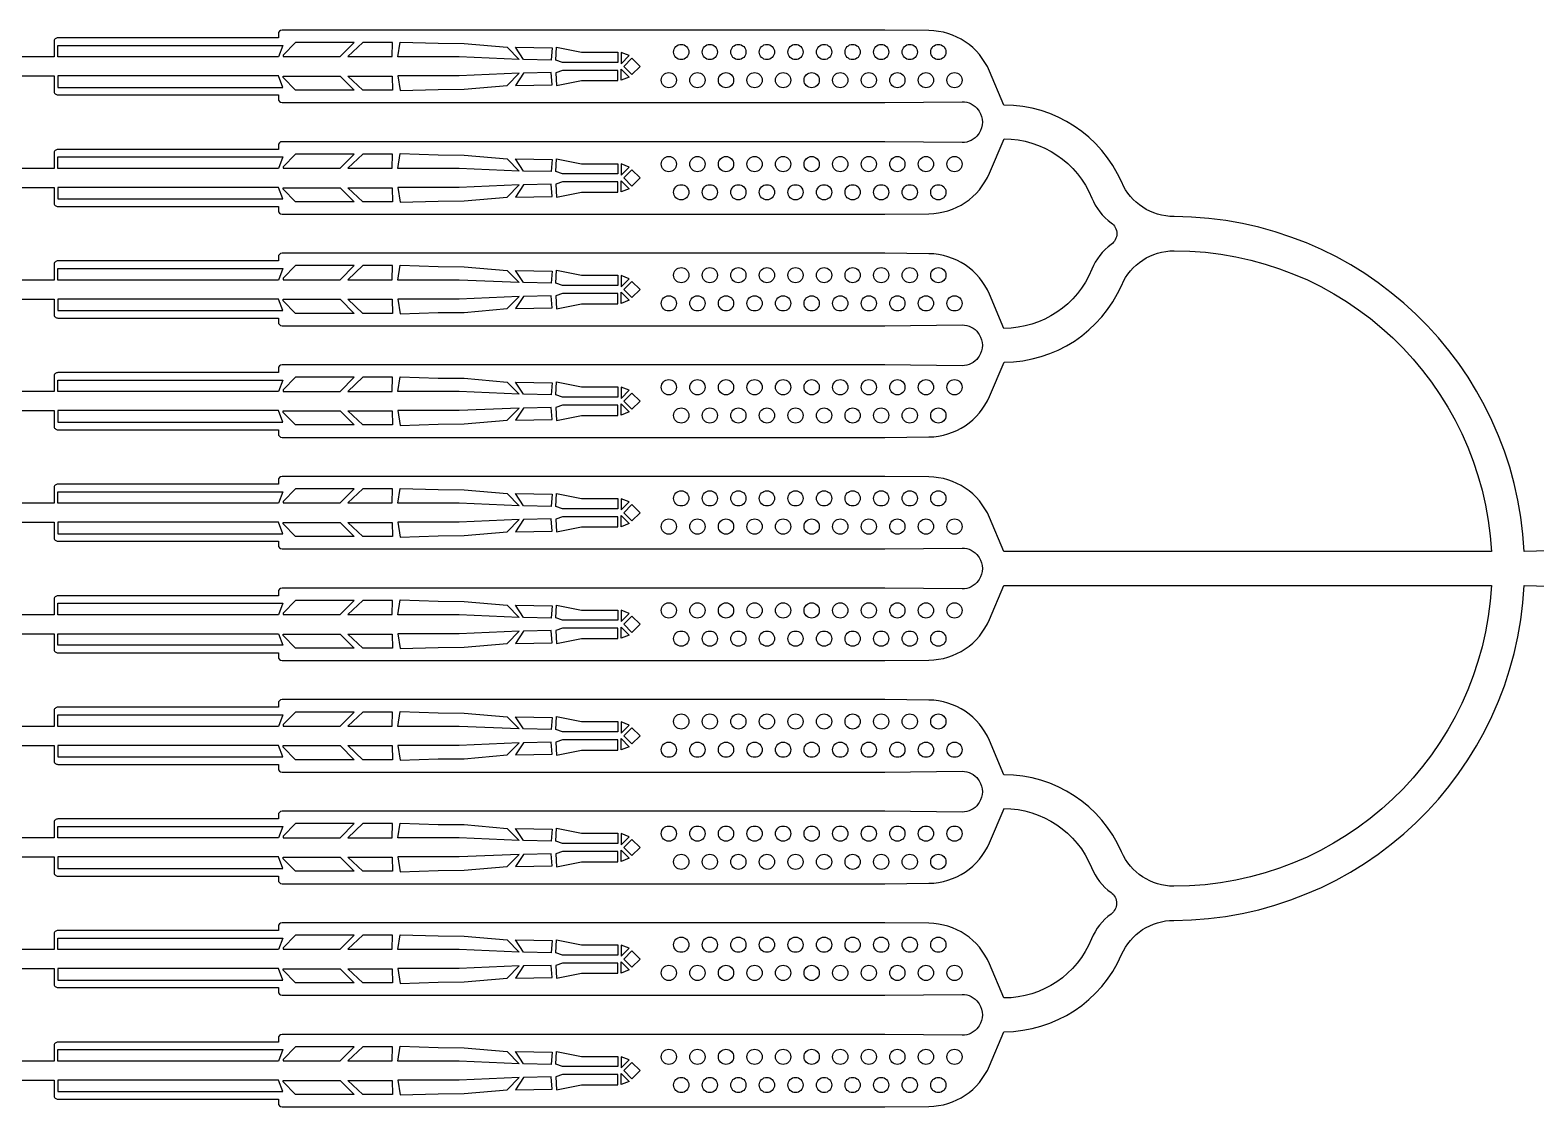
# Model space of a CAD drawing. Header units: millimetres. Extents: x 1762 to 23394, y 1311 to 16310.
# Drawn here: x 18372 to 20744, y 5919 to 7615 of the extents above; entities that cross this region are included whole.
import ezdxf

# ---------------------------------------------------------------- set-up
doc = ezdxf.new("R2010")
doc.units = ezdxf.units.MM
doc.layers.add('2-LIGHT', color=80, linetype='Continuous')
doc.layers.add('3-DARK', color=5, linetype='Continuous')

msp = doc.modelspace()

# ---------------------------------------------------------------- linework, layer by layer
at = {"layer": '2-LIGHT'}
for points in [[(19906.4, 7496.5), (19883.6, 7550.4), (19883.6, 7550.4, 0.297874), (19788, 7614.3), (19788, 7614.3), (19718.6, 7615), (18769.3, 7615, 0.414202), (18763.3, 7609), (18763.3, 7603), (18415.9, 7603, 0.414214), (18409.9, 7597), (18409.9, 7572.9), (17725, 7572.9), (16405.9, 7580.6), (11520.9, 6825.8, -0.038341)], [(21840, 6824.2), (20725.8, 6793.4, 0.399021), (20174.4, 7321.2, -0.298237), (20091.9, 7375.3), (20091.9, 7375.3, 0.298237), (19906.4, 7496.7, -0.298237)], [(11520.9, 6708.8), (16405.9, 5954), (17724.3, 5960.7), (18409.9, 5960.7), (18409.9, 5960.7), (18409.9, 5936.6, 0.414214), (18415.9, 5930.6), (18763.3, 5930.6), (18763.3, 5924.6, 0.414202), (18769.3, 5918.6), (19718.6, 5918.6), (19788, 5919.3), (19788, 5919.3, 0.297874), (19883.6, 5983.2), (19883.6, 5983.2), (19906.4, 6037, 0.297847), (20091.6, 6158.5), (20091.6, 6158.5, -0.298237), (20174.1, 6212.5, 0.399114), (20725.7, 6740.2), (21839.9, 6709.5)]]:
    msp.add_lwpolyline(points, format="xyb", dxfattribs=at)
at = {"layer": '3-DARK'}
for points in [[(18415.9, 7591), (18415.9, 7591), (18770.6, 7591), (18763.3, 7572.9), (18415.9, 7572.9)], [(18790.1, 7595.5), (18770.7, 7575.6), (18770.7, 7573.3), (18860.7, 7573.3), (18882.9, 7595.5)], [(18896.5, 7595.5), (18872.7, 7573.3), (18942.6, 7573.3), (18943.1, 7595.5)], [(19014.9, 7594.3), (19056, 7593.9), (19123.9, 7588), (19142.7, 7568.8), (19048.1, 7572.9), (18951.7, 7572.9), (18955.3, 7596.2)], [(19194.9, 7586.9), (19193, 7567.8), (19149.3, 7568.8), (19136.7, 7588)], [(19298.3, 7564.2), (19210.8, 7564.2), (19200.6, 7567.9), (19201.4, 7588.2), (19241.1, 7580.3), (19298.3, 7580.3)], [(19316.1, 7574.9), (19303.4, 7579.9), (19303.4, 7562.1)], [(19333.1, 7557.9), (19320.3, 7545.2), (19307.6, 7557.9), (19320.3, 7570.6)], [(19048.1, 7542.9), (18951.7, 7542.9), (18955.3, 7519.6), (19014.9, 7521.5), (19056, 7521.9), (19123.9, 7527.8), (19142.7, 7547)], [(19193, 7548), (19149.3, 7547), (19136.7, 7527.8), (19194.9, 7528.9)], [(19241.1, 7535.5), (19298.3, 7535.5), (19298.3, 7551.6), (19210.8, 7551.6), (19200.6, 7547.9), (19201.4, 7527.5)], [(19316.1, 7540.9), (19303.4, 7535.9), (19303.4, 7553.6)], [(18415.9, 7524.8), (18415.9, 7524.8), (18770.6, 7524.8), (18763.3, 7542.9), (18415.9, 7542.9)], [(18790.1, 7520.3), (18770.7, 7540.2), (18770.7, 7542.5), (18860.7, 7542.5), (18882.9, 7520.3)], [(18896.5, 7520.3), (18872.7, 7542.5), (18942.6, 7542.5), (18943.1, 7520.3)], [(18415.9, 7415.2), (18415.9, 7415.2), (18770.6, 7415.2), (18763.3, 7397.1), (18415.9, 7397.1)], [(18790.1, 7419.7), (18770.7, 7399.8), (18770.7, 7397.5), (18860.7, 7397.5), (18882.9, 7419.7)], [(18872.7, 7397.5), (18942.6, 7397.5), (18943.1, 7419.7), (18896.5, 7419.7)], [(18951.7, 7397.1), (18951.7, 7397.1), (18955.3, 7420.4), (19014.9, 7418.5), (19056, 7418.1), (19123.9, 7412.2), (19142.7, 7393), (19048.1, 7397.1)], [(19193, 7392), (19149.3, 7393), (19136.7, 7412.2), (19194.9, 7411.1)], [(19241.1, 7404.5), (19298.3, 7404.5), (19298.3, 7388.4), (19210.8, 7388.4), (19200.6, 7392.1), (19201.4, 7412.4)], [(19316.1, 7399.1), (19303.4, 7404.1), (19303.4, 7386.3)], [(19316.1, 7365.1), (19303.4, 7360.1), (19303.4, 7377.8)], [(19333.1, 7382.1), (19320.3, 7394.8), (19307.6, 7382.1), (19320.3, 7369.4)], [(18415.9, 7349), (18415.9, 7349), (18770.6, 7349), (18763.3, 7367.1), (18415.9, 7367.1)], [(18790.1, 7344.5), (18770.7, 7364.4), (18770.7, 7366.7), (18860.7, 7366.7), (18882.9, 7344.5)], [(18896.5, 7344.5), (18872.7, 7366.7), (18942.6, 7366.7), (18943.1, 7344.5)], [(18951.7, 7367.1), (18951.7, 7367.1), (18955.3, 7343.8), (19014.9, 7345.7), (19056, 7346.1), (19123.9, 7352), (19142.7, 7371.2), (19048.1, 7367.1)], [(19193, 7372.2), (19149.3, 7371.2), (19136.7, 7352), (19194.9, 7353.1)], [(19298.3, 7375.8), (19210.8, 7375.8), (19200.6, 7372.1), (19201.4, 7351.7), (19241.1, 7359.7), (19298.3, 7359.7)], [(18415.9, 7239.4), (18415.9, 7239.4), (18770.6, 7239.4), (18763.3, 7221.3), (18415.9, 7221.3)], [(18770.7, 7224), (18770.7, 7221.7), (18860.7, 7221.7), (18882.9, 7243.9), (18790.1, 7243.9)], [(18872.7, 7221.7), (18942.6, 7221.7), (18943.1, 7243.9), (18896.5, 7243.9)], [(19142.7, 7217.2), (19048.1, 7221.3), (18951.7, 7221.3), (18955.3, 7244.6), (19014.9, 7242.7), (19056, 7242.3), (19123.9, 7236.4)], [(19193, 7216.2), (19149.3, 7217.2), (19136.7, 7236.4), (19194.9, 7235.3)], [(19298.3, 7228.7), (19298.3, 7212.6), (19210.8, 7212.6), (19200.6, 7216.3), (19201.4, 7236.6), (19241.1, 7228.7)], [(19316.1, 7223.3), (19303.4, 7228.3), (19303.4, 7210.5)], [(19333.1, 7206.3), (19320.3, 7193.6), (19307.6, 7206.3), (19320.3, 7219)], [(18415.9, 7173.2), (18415.9, 7173.2), (18770.6, 7173.2), (18763.3, 7191.3), (18415.9, 7191.3)], [(18860.7, 7190.9), (18882.9, 7168.7), (18790.1, 7168.7), (18770.7, 7188.6), (18770.7, 7190.9)], [(18896.5, 7168.7), (18872.7, 7190.9), (18942.6, 7190.9), (18943.1, 7168.7)], [(19056, 7170.3), (19123.9, 7176.2), (19142.7, 7195.4), (19048.1, 7191.3), (18951.7, 7191.3), (18955.3, 7168), (19014.9, 7169.9)], [(19193, 7196.4), (19149.3, 7195.4), (19136.7, 7176.2), (19194.9, 7177.3)], [(19298.3, 7183.9), (19298.3, 7200), (19210.8, 7200), (19200.6, 7196.3), (19201.4, 7175.9), (19241.1, 7183.9)], [(19303.4, 7184.3), (19303.4, 7202), (19316.1, 7189.3)], [(18415.9, 7063.6), (18415.9, 7063.6), (18770.6, 7063.6), (18763.3, 7045.5), (18415.9, 7045.5)], [(18770.7, 7045.9), (18860.7, 7045.9), (18882.9, 7068.1), (18790.1, 7068.1), (18770.7, 7048.2)], [(18896.5, 7068.1), (18872.7, 7045.9), (18942.6, 7045.9), (18943.1, 7068.1)], [(18951.7, 7045.5), (18951.7, 7045.5), (18955.3, 7068.8), (19014.9, 7066.9), (19056, 7066.5), (19123.9, 7060.6), (19142.7, 7041.4), (19048.1, 7045.5)], [(19193, 7040.4), (19149.3, 7041.4), (19136.7, 7060.6), (19194.9, 7059.5)], [(19241.1, 7052.9), (19298.3, 7052.9), (19298.3, 7036.8), (19210.8, 7036.8), (19200.6, 7040.5), (19201.4, 7060.8)], [(19316.1, 7047.5), (19303.4, 7052.5), (19303.4, 7034.7)], [(19298.3, 7024.2), (19210.8, 7024.2), (19200.6, 7020.5), (19201.4, 7000.1), (19241.1, 7008.1), (19298.3, 7008.1)], [(19316.1, 7013.5), (19303.4, 7008.5), (19303.4, 7026.2)], [(19320.3, 7017.8), (19333.1, 7030.5), (19320.3, 7043.2), (19307.6, 7030.5)], [(18415.9, 6997.4), (18415.9, 6997.4), (18770.6, 6997.4), (18763.3, 7015.5), (18415.9, 7015.5)], [(18790.1, 6992.9), (18770.7, 7012.8), (18770.7, 7015.1), (18860.7, 7015.1), (18882.9, 6992.9)], [(18896.5, 6992.9), (18872.7, 7015.1), (18942.6, 7015.1), (18943.1, 6992.9)], [(19142.7, 7019.6), (19048.1, 7015.5), (18951.7, 7015.5), (18955.3, 6992.2), (19014.9, 6994.1), (19056, 6994.5), (19123.9, 7000.4)], [(19193, 7020.6), (19149.3, 7019.6), (19136.7, 7000.4), (19194.9, 7001.5)], [(18415.9, 6887.8), (18415.9, 6887.8), (18770.6, 6887.8), (18763.3, 6869.7), (18415.9, 6869.7)], [(18790.1, 6892.3), (18770.7, 6872.4), (18770.7, 6870.1), (18860.7, 6870.1), (18882.9, 6892.3)], [(18872.7, 6870.1), (18942.6, 6870.1), (18943.1, 6892.3), (18896.5, 6892.3)], [(19142.7, 6865.6), (19048.1, 6869.7), (18951.7, 6869.7), (18955.3, 6893), (19014.9, 6891.1), (19056, 6890.7), (19123.9, 6884.8)], [(19193, 6864.6), (19149.3, 6865.6), (19136.7, 6884.8), (19194.9, 6883.7)], [(19298.3, 6861), (19210.8, 6861), (19200.6, 6864.7), (19201.4, 6885), (19241.1, 6877.1), (19298.3, 6877.1)], [(19316.1, 6871.7), (19303.4, 6876.7), (19303.4, 6859)], [(19333.1, 6854.7), (19320.3, 6842), (19307.6, 6854.7), (19320.3, 6867.4)], [(18415.9, 6821.6), (18415.9, 6821.6), (18770.6, 6821.6), (18763.3, 6839.7), (18415.9, 6839.7)], [(18790.1, 6817.1), (18770.7, 6837), (18770.7, 6839.3), (18860.7, 6839.3), (18882.9, 6817.1)], [(18896.5, 6817.1), (18872.7, 6839.3), (18942.6, 6839.3), (18943.1, 6817.1)], [(18951.7, 6839.7), (18951.7, 6839.7), (18955.3, 6816.4), (19014.9, 6818.3), (19056, 6818.7), (19123.9, 6824.6), (19142.7, 6843.8), (19048.1, 6839.7)], [(19193, 6844.8), (19149.3, 6843.8), (19136.7, 6824.6), (19194.9, 6825.7)], [(19200.6, 6844.7), (19201.4, 6824.4), (19241.1, 6832.3), (19298.3, 6832.3), (19298.3, 6848.4), (19210.8, 6848.4)], [(19316.1, 6837.7), (19303.4, 6832.7), (19303.4, 6850.4)], [(18790.1, 6716.5), (18770.7, 6696.6), (18770.7, 6694.3), (18860.7, 6694.3), (18882.9, 6716.5)], [(18872.7, 6694.3), (18942.6, 6694.3), (18943.1, 6716.5), (18896.5, 6716.5)], [(19142.7, 6689.8), (19048.1, 6693.9), (18951.7, 6693.9), (18955.3, 6717.2), (19014.9, 6715.3), (19056, 6714.9), (19123.9, 6709)], [(18415.9, 6712), (18415.9, 6712), (18770.6, 6712), (18763.3, 6693.9), (18415.9, 6693.9)], [(19136.7, 6709), (19194.9, 6707.9), (19193, 6688.8), (19149.3, 6689.8)], [(19298.3, 6701.3), (19298.3, 6685.2), (19210.8, 6685.2), (19200.6, 6688.9), (19201.4, 6709.2), (19241.1, 6701.3)], [(19316.1, 6695.9), (19303.4, 6700.9), (19303.4, 6683.2)], [(19333.1, 6678.9), (19320.3, 6691.6), (19307.6, 6678.9), (19320.3, 6666.2)], [(19123.9, 6648.8), (19142.7, 6668), (19048.1, 6663.9), (18951.7, 6663.9), (18955.3, 6640.6), (19014.9, 6642.5), (19056, 6642.9)], [(19193, 6669), (19149.3, 6668), (19136.7, 6648.8), (19194.9, 6649.9)], [(19298.3, 6672.6), (19210.8, 6672.6), (19200.6, 6668.9), (19201.4, 6648.6), (19241.1, 6656.5), (19298.3, 6656.5)], [(19316.1, 6661.9), (19303.4, 6656.9), (19303.4, 6674.6)], [(18415.9, 6645.8), (18415.9, 6645.8), (18415.9, 6663.9), (18763.3, 6663.9), (18770.6, 6645.8)], [(18790.1, 6641.3), (18770.7, 6661.2), (18770.7, 6663.5), (18860.7, 6663.5), (18882.9, 6641.3)], [(18872.7, 6663.5), (18942.6, 6663.5), (18943.1, 6641.3), (18896.5, 6641.3)], [(18415.9, 6536.2), (18415.9, 6536.2), (18770.6, 6536.2), (18763.3, 6518.1), (18415.9, 6518.1)], [(18860.7, 6518.5), (18882.9, 6540.7), (18790.1, 6540.7), (18770.7, 6520.8), (18770.7, 6518.5)], [(18896.5, 6540.7), (18872.7, 6518.5), (18942.6, 6518.5), (18943.1, 6540.7)], [(19142.7, 6514), (19048.1, 6518.1), (18951.7, 6518.1), (18955.3, 6541.4), (19014.9, 6539.5), (19056, 6539.1), (19123.9, 6533.2)], [(19193, 6513), (19149.3, 6514), (19136.7, 6533.2), (19194.9, 6532.1)], [(19298.3, 6509.4), (19210.8, 6509.4), (19200.6, 6513.1), (19201.4, 6533.4), (19241.1, 6525.5), (19298.3, 6525.5)], [(19316.1, 6520.1), (19303.4, 6525.1), (19303.4, 6507.4)], [(19333.1, 6503.1), (19320.3, 6490.4), (19307.6, 6503.1), (19320.3, 6515.8)], [(18415.9, 6470), (18415.9, 6470), (18770.6, 6470), (18763.3, 6488.1), (18415.9, 6488.1)], [(18770.7, 6487.7), (18860.7, 6487.7), (18882.9, 6465.5), (18790.1, 6465.5), (18770.7, 6485.4)], [(18896.5, 6465.5), (18872.7, 6487.7), (18942.6, 6487.7), (18943.1, 6465.5)], [(19014.9, 6466.7), (19056, 6467.1), (19123.9, 6473), (19142.7, 6492.2), (19048.1, 6488.1), (18951.7, 6488.1), (18955.3, 6464.8)], [(19193, 6493.2), (19149.3, 6492.2), (19136.7, 6473), (19194.9, 6474.1)], [(19201.4, 6472.8), (19241.1, 6480.7), (19298.3, 6480.7), (19298.3, 6496.8), (19210.8, 6496.8), (19200.6, 6493.1)], [(19316.1, 6486.1), (19303.4, 6481.1), (19303.4, 6498.8)], [(18415.9, 6360.4), (18415.9, 6360.4), (18770.6, 6360.4), (18763.3, 6342.3), (18415.9, 6342.3)], [(18790.1, 6364.9), (18770.7, 6345), (18770.7, 6342.7), (18860.7, 6342.7), (18882.9, 6364.9)], [(18896.5, 6364.9), (18872.7, 6342.7), (18942.6, 6342.7), (18943.1, 6364.9)], [(19048.1, 6342.3), (18951.7, 6342.3), (18955.3, 6365.6), (19014.9, 6363.7), (19056, 6363.3), (19123.9, 6357.4), (19142.7, 6338.2)], [(19194.9, 6356.3), (19193, 6337.2), (19149.3, 6338.2), (19136.7, 6357.4)], [(19298.3, 6333.6), (19210.8, 6333.6), (19200.6, 6337.3), (19201.4, 6357.6), (19241.1, 6349.7), (19298.3, 6349.7)], [(19316.1, 6344.3), (19303.4, 6349.3), (19303.4, 6331.6)], [(19333.1, 6327.3), (19320.3, 6340), (19307.6, 6327.3), (19320.3, 6314.6)], [(18415.9, 6294.2), (18415.9, 6294.2), (18770.6, 6294.2), (18763.3, 6312.3), (18415.9, 6312.3)], [(18790.1, 6289.7), (18770.7, 6309.6), (18770.7, 6311.9), (18860.7, 6311.9), (18882.9, 6289.7)], [(18896.5, 6289.7), (18872.7, 6311.9), (18942.6, 6311.9), (18943.1, 6289.7)], [(19048.1, 6312.3), (18951.7, 6312.3), (18955.3, 6289), (19014.9, 6290.9), (19056, 6291.3), (19123.9, 6297.2), (19142.7, 6316.4)], [(19193, 6317.4), (19149.3, 6316.4), (19136.7, 6297.2), (19194.9, 6298.3)], [(19201.4, 6297), (19241.1, 6304.9), (19298.3, 6304.9), (19298.3, 6321), (19210.8, 6321), (19200.6, 6317.3)], [(19316.1, 6310.3), (19303.4, 6305.3), (19303.4, 6323)], [(18415.9, 6184.6), (18415.9, 6184.6), (18770.6, 6184.6), (18763.3, 6166.5), (18415.9, 6166.5)], [(18790.1, 6189.1), (18770.7, 6169.2), (18770.7, 6166.9), (18860.7, 6166.9), (18882.9, 6189.1)], [(18872.7, 6166.9), (18942.6, 6166.9), (18943.1, 6189.1), (18896.5, 6189.1)], [(19142.7, 6162.4), (19048.1, 6166.5), (18951.7, 6166.5), (18955.3, 6189.8), (19014.9, 6187.9), (19056, 6187.5), (19123.9, 6181.6)], [(19193, 6161.4), (19149.3, 6162.4), (19136.7, 6181.6), (19194.9, 6180.5)], [(19201.4, 6181.8), (19241.1, 6173.9), (19298.3, 6173.9), (19298.3, 6157.8), (19210.8, 6157.8), (19200.6, 6161.5)], [(19316.1, 6168.5), (19303.4, 6173.5), (19303.4, 6155.8)], [(19298.3, 6145.2), (19210.8, 6145.2), (19200.6, 6141.5), (19201.4, 6121.2), (19241.1, 6129.1), (19298.3, 6129.1)], [(19316.1, 6134.5), (19303.4, 6129.5), (19303.4, 6147.2)], [(19320.3, 6164.2), (19333.1, 6151.5), (19320.3, 6138.8), (19307.6, 6151.5)], [(18415.9, 6118.4), (18415.9, 6118.4), (18770.6, 6118.4), (18763.3, 6136.5), (18415.9, 6136.5)], [(18790.1, 6113.9), (18770.7, 6133.8), (18770.7, 6136.1), (18860.7, 6136.1), (18882.9, 6113.9)], [(18896.5, 6113.9), (18872.7, 6136.1), (18942.6, 6136.1), (18943.1, 6113.9)], [(19014.9, 6115.1), (19056, 6115.5), (19123.9, 6121.4), (19142.7, 6140.6), (19048.1, 6136.5), (18951.7, 6136.5), (18955.3, 6113.2)], [(19193, 6141.6), (19149.3, 6140.6), (19136.7, 6121.4), (19194.9, 6122.5)], [(18415.9, 6008.8), (18415.9, 6008.8), (18770.6, 6008.8), (18763.3, 5990.7), (18415.9, 5990.7)], [(18790.1, 6013.3), (18770.7, 5993.4), (18770.7, 5991.1), (18860.7, 5991.1), (18882.9, 6013.3)], [(18896.5, 6013.3), (18872.7, 5991.1), (18942.6, 5991.1), (18943.1, 6013.3)], [(19014.9, 6012.1), (19056, 6011.7), (19123.9, 6005.8), (19142.7, 5986.6), (19048.1, 5990.7), (18951.7, 5990.7), (18955.3, 6014)], [(19193, 5985.6), (19149.3, 5986.6), (19136.7, 6005.8), (19194.9, 6004.7)], [(19241.1, 5998.1), (19298.3, 5998.1), (19298.3, 5982), (19210.8, 5982), (19200.6, 5985.7), (19201.4, 6006)], [(19316.1, 5992.7), (19303.4, 5997.7), (19303.4, 5980)], [(19320.3, 5963), (19333.1, 5975.7), (19320.3, 5988.4), (19307.6, 5975.7)], [(18415.9, 5942.6), (18415.9, 5942.6), (18770.6, 5942.6), (18763.3, 5960.7), (18415.9, 5960.7)], [(18860.7, 5960.3), (18882.9, 5938.1), (18790.1, 5938.1), (18770.7, 5958), (18770.7, 5960.3)], [(18872.7, 5960.3), (18942.6, 5960.3), (18943.1, 5938.1), (18896.5, 5938.1)], [(19142.7, 5964.8), (19048.1, 5960.7), (18951.7, 5960.7), (18955.3, 5937.4), (19014.9, 5939.3), (19056, 5939.7), (19123.9, 5945.6)], [(19193, 5965.8), (19149.3, 5964.8), (19136.7, 5945.6), (19194.9, 5946.7)], [(19201.4, 5945.4), (19241.1, 5953.3), (19298.3, 5953.3), (19298.3, 5969.4), (19210.8, 5969.4), (19200.6, 5965.7)], [(19316.1, 5958.7), (19303.4, 5953.7), (19303.4, 5971.4)]]:
    msp.add_lwpolyline(points, close=True, dxfattribs=at)
for points in [[(17724.3, 7542.9), (18409.9, 7542.9), (18409.9, 7519, 0.414214), (18415.9, 7513), (18763.3, 7513), (18763.3, 7506.8, 0.414202), (18769.3, 7500.8), (19718.6, 7500.8), (19840.8, 7502.1), (19840.8, 7502.1, -0.248427), (19865.8, 7489.2), (19867.2, 7487.1, -0.313458), (19867.2, 7452.9), (19865.8, 7450.8, -0.248427), (19840.8, 7437.9), (19840.8, 7437.9), (19718.6, 7439.2), (18769.3, 7439.2, 0.414202), (18763.3, 7433.2), (18763.3, 7427), (18415.9, 7427, 0.414214), (18409.9, 7421), (18409.9, 7397.1), (18409.9, 7397.1), (17725, 7397.1)], [(17724.3, 7367.1), (18409.9, 7367.1), (18409.9, 7343, 0.414214), (18415.9, 7337), (18763.3, 7337), (18763.3, 7331, 0.414202), (18769.3, 7325), (19718.6, 7325), (19788, 7325.7, 0.297874), (19883.6, 7389.6), (19906.5, 7443.6, -0.305187), (20044.7, 7350.5), (20044.7, 7350.5, 0.140884), (20075.4, 7311.4), (20075.4, 7311.4, -0.511439), (20075.4, 7277.3), (20075.4, 7277.3, 0.140884), (20044.7, 7238.2), (20044.7, 7238.2, -0.3054), (19906.4, 7145.1), (19906.4, 7145.1), (19883.6, 7198.8), (19883.6, 7198.8, 0.297874), (19788, 7262.7), (19788, 7262.7), (19718.6, 7263.4), (18769.3, 7263.4, 0.414202), (18763.3, 7257.4), (18763.3, 7251.4), (18415.9, 7251.4, 0.414214), (18409.9, 7245.4), (18409.9, 7221.3), (17725, 7221.3)], [(17724.3, 7015.5), (18409.9, 7015.5), (18409.9, 7015.5), (18409.9, 6991.4, 0.414214), (18415.9, 6985.4), (18763.3, 6985.4), (18763.3, 6979.4, 0.414202), (18769.3, 6973.4), (19718.6, 6973.4), (19788, 6974.1), (19788, 6974.1, 0.297874), (19883.6, 7038), (19883.6, 7038), (19906.5, 7092), (19906.5, 7092, 0.298173), (20091.9, 7213.4), (20091.9, 7213.4, -0.298237), (20174.4, 7267.4, -0.398787), (20674.2, 6793.4), (19906.4, 6793.4), (19883.6, 6847.2), (19883.6, 6847.2, 0.297874), (19788, 6911.1), (19788, 6911.1), (19718.6, 6911.8), (18769.3, 6911.8, 0.414202), (18763.3, 6905.8), (18763.3, 6899.8), (18415.9, 6899.8, 0.414214), (18409.9, 6893.8), (18409.9, 6869.7), (17725, 6869.7)], [(17724.3, 7191.3), (18409.9, 7191.3), (18409.9, 7167.4, 0.414214), (18415.9, 7161.4), (18763.3, 7161.4), (18763.3, 7155.2, 0.414202), (18769.3, 7149.2), (19718.6, 7149.2), (19840.8, 7150.5), (19840.8, 7150.5, -0.248427), (19865.8, 7137.6), (19867.2, 7135.5, -0.313458), (19867.2, 7101.3), (19865.8, 7099.2, -0.248427), (19840.8, 7086.3), (19840.8, 7086.3), (19718.6, 7087.6), (18769.3, 7087.6, 0.414202), (18763.3, 7081.6), (18763.3, 7075.4), (18415.9, 7075.4, 0.414214), (18409.9, 7069.4), (18409.9, 7045.5), (18409.9, 7045.5), (17725, 7045.5)], [(17724.3, 6839.7), (18409.9, 6839.7), (18409.9, 6815.8, 0.414214), (18415.9, 6809.8), (18763.3, 6809.8), (18763.3, 6803.6, 0.414202), (18769.3, 6797.6), (19718.6, 6797.6), (19840.8, 6798.9), (19840.8, 6798.9, -0.248427), (19865.8, 6786), (19867.2, 6783.9, -0.313458), (19867.2, 6749.7), (19865.8, 6747.6, -0.248427), (19840.8, 6734.7), (19840.8, 6734.7), (19718.6, 6736), (18769.3, 6736, 0.414202), (18763.3, 6730), (18763.3, 6723.8), (18415.9, 6723.8, 0.414214), (18409.9, 6717.8), (18409.9, 6693.9), (18409.9, 6693.9), (17725, 6693.9)], [(17724.3, 6488.1), (18409.9, 6488.1), (18409.9, 6464.2, 0.414214), (18415.9, 6458.2), (18763.3, 6458.2), (18763.3, 6452, 0.414202), (18769.3, 6446), (19718.6, 6446), (19840.8, 6447.3), (19840.8, 6447.3, -0.248427), (19865.8, 6434.4), (19867.2, 6432.3, -0.313458), (19867.2, 6398.1), (19865.8, 6396, -0.248427), (19840.8, 6383.1), (19840.8, 6383.1), (19718.6, 6384.4), (18769.3, 6384.4, 0.414202), (18763.3, 6378.4), (18763.3, 6372.2), (18415.9, 6372.2, 0.414214), (18409.9, 6366.2), (18409.9, 6342.3), (18409.9, 6342.3), (17725, 6342.3)], [(17724.3, 6312.3), (18409.9, 6312.3), (18409.9, 6312.3), (18409.9, 6288.2, 0.414214), (18415.9, 6282.2), (18763.3, 6282.2), (18763.3, 6276.2, 0.414202), (18769.3, 6270.2), (19718.6, 6270.2), (19788, 6270.9), (19788, 6270.9, 0.297874), (19883.6, 6334.8), (19883.6, 6334.8), (19906.5, 6388.8)], [(19906.1, 6388.6, -0.305267), (20044.4, 6295.5), (20044.4, 6295.5, 0.140884), (20075.1, 6256.4), (20075.1, 6256.4, -0.511439), (20075.1, 6222.4), (20075.1, 6222.4, 0.140884), (20044.4, 6183.3), (20044.4, 6183.3, -0.30474), (19906.4, 6090.2), (19883.6, 6144), (19883.6, 6144, 0.297874), (19788, 6207.9), (19788, 6207.9), (19718.6, 6208.6), (18769.3, 6208.6, 0.414202), (18763.3, 6202.6), (18763.3, 6196.6), (18415.9, 6196.6, 0.414214), (18409.9, 6190.6), (18409.9, 6166.5), (17725, 6166.5)], [(17724.3, 6136.5), (18409.9, 6136.5), (18409.9, 6112.6, 0.414214), (18415.9, 6106.6), (18763.3, 6106.6), (18763.3, 6100.4, 0.414202), (18769.3, 6094.4), (19718.6, 6094.4), (19840.8, 6095.7), (19840.8, 6095.7, -0.248427), (19865.8, 6082.8), (19867.2, 6080.7, -0.313458), (19867.2, 6046.5), (19865.8, 6044.4, -0.248427), (19840.8, 6031.5), (19840.8, 6031.5), (19718.6, 6032.8), (18769.3, 6032.8, 0.414202), (18763.3, 6026.8), (18763.3, 6020.6), (18415.9, 6020.6, 0.414214), (18409.9, 6014.6), (18409.9, 5990.7), (18409.9, 5990.7), (17725, 5990.7)]]:
    msp.add_lwpolyline(points, format="xyb", dxfattribs=at)
at = {"layer": '3-DARK', "linetype": 'Continuous'}
msp.add_lwpolyline([(17724.3, 6663.9), (18409.9, 6663.9), (18409.9, 6663.9), (18409.9, 6639.8, 0.414214), (18415.9, 6633.8), (18763.3, 6633.8), (18763.3, 6627.8, 0.414202), (18769.3, 6621.8), (19718.6, 6621.8), (19788, 6622.5), (19788, 6622.5, 0.297874), (19883.6, 6686.4), (19883.6, 6686.4), (19906.4, 6740.2), (20674.2, 6740.2, -0.39889), (20174.1, 6266.3, -0.298237), (20091.6, 6320.3), (20091.6, 6320.3, 0.297854), (19906.4, 6441.8), (19883.6, 6495.6), (19883.6, 6495.6, 0.297874), (19788, 6559.5), (19788, 6559.5), (19718.6, 6560.2), (18769.3, 6560.2, 0.414202), (18763.3, 6554.2), (18763.3, 6548.2), (18415.9, 6548.2, 0.414214), (18409.9, 6542.2), (18409.9, 6518.1), (17725, 6518.1)], format="xyb", dxfattribs=at)
at = {"layer": '3-DARK'}
for centre in [(19398, 7580.5), (19443, 7580.5), (19488, 7580.5), (19533, 7580.5), (19578, 7580.5), (19623, 7580.5), (19668, 7580.5), (19713, 7580.5), (19758, 7580.5), (19803, 7580.5), (19378.5, 7536.1), (19423.5, 7536.1), (19468.5, 7536.1), (19513.5, 7536.1), (19558.5, 7536.1), (19603.5, 7536.1), (19648.5, 7536.1), (19693.5, 7536.1), (19738.5, 7536.1), (19783.5, 7536.1), (19828.5, 7536.1), (19378.5, 7403.9), (19423.5, 7403.9), (19468.5, 7403.9), (19513.5, 7403.9), (19558.5, 7403.9), (19603.5, 7403.9), (19648.5, 7403.9), (19693.5, 7403.9), (19738.5, 7403.9), (19783.5, 7403.9), (19828.5, 7403.9), (19398, 7359.5), (19443, 7359.5), (19488, 7359.5), (19533, 7359.5), (19578, 7359.5), (19623, 7359.5), (19668, 7359.5), (19713, 7359.5), (19758, 7359.5), (19803, 7359.5), (19398, 7228.9), (19443, 7228.9), (19488, 7228.9), (19533, 7228.9), (19578, 7228.9), (19623, 7228.9), (19668, 7228.9), (19713, 7228.9), (19758, 7228.9), (19803, 7228.9), (19378.5, 7184.5), (19423.5, 7184.5), (19468.5, 7184.5), (19513.5, 7184.5), (19558.5, 7184.5), (19603.5, 7184.5), (19648.5, 7184.5), (19693.5, 7184.5), (19738.5, 7184.5), (19783.5, 7184.5), (19828.5, 7184.5), (19378.5, 7052.3), (19423.5, 7052.3), (19468.5, 7052.3), (19513.5, 7052.3), (19558.5, 7052.3), (19603.5, 7052.3), (19648.5, 7052.3), (19693.5, 7052.3), (19738.5, 7052.3), (19783.5, 7052.3), (19828.5, 7052.3), (19398, 7007.9), (19443, 7007.9), (19488, 7007.9), (19533, 7007.9), (19578, 7007.9), (19623, 7007.9), (19668, 7007.9), (19713, 7007.9), (19758, 7007.9), (19803, 7007.9), (19398, 6877.3), (19443, 6877.3), (19488, 6877.3), (19533, 6877.3), (19578, 6877.3), (19623, 6877.3), (19668, 6877.3), (19713, 6877.3), (19758, 6877.3), (19803, 6877.3), (19378.5, 6832.9), (19423.5, 6832.9), (19468.5, 6832.9), (19513.5, 6832.9), (19558.5, 6832.9), (19603.5, 6832.9), (19648.5, 6832.9), (19693.5, 6832.9), (19738.5, 6832.9), (19783.5, 6832.9), (19828.5, 6832.9), (19378.5, 6700.7), (19423.5, 6700.7), (19468.5, 6700.7), (19513.5, 6700.7), (19558.5, 6700.7), (19603.5, 6700.7), (19648.5, 6700.7), (19693.5, 6700.7), (19738.5, 6700.7), (19783.5, 6700.7), (19828.5, 6700.7), (19398, 6656.3), (19443, 6656.3), (19488, 6656.3), (19533, 6656.3), (19578, 6656.3), (19623, 6656.3), (19668, 6656.3), (19713, 6656.3), (19758, 6656.3), (19803, 6656.3), (19398, 6525.7), (19443, 6525.7), (19488, 6525.7), (19533, 6525.7), (19578, 6525.7), (19623, 6525.7), (19668, 6525.7), (19713, 6525.7), (19758, 6525.7), (19803, 6525.7), (19378.5, 6481.3), (19423.5, 6481.3), (19468.5, 6481.3), (19513.5, 6481.3), (19558.5, 6481.3), (19603.5, 6481.3), (19648.5, 6481.3), (19693.5, 6481.3), (19738.5, 6481.3), (19783.5, 6481.3), (19828.5, 6481.3), (19378.5, 6349.1), (19423.5, 6349.1), (19468.5, 6349.1), (19513.5, 6349.1), (19558.5, 6349.1), (19603.5, 6349.1), (19648.5, 6349.1), (19693.5, 6349.1), (19738.5, 6349.1), (19783.5, 6349.1), (19828.5, 6349.1), (19398, 6304.7), (19443, 6304.7), (19488, 6304.7), (19533, 6304.7), (19578, 6304.7), (19623, 6304.7), (19668, 6304.7), (19713, 6304.7), (19758, 6304.7), (19803, 6304.7), (19398, 6174.1), (19443, 6174.1), (19488, 6174.1), (19533, 6174.1), (19578, 6174.1), (19623, 6174.1), (19668, 6174.1), (19713, 6174.1), (19758, 6174.1), (19803, 6174.1), (19378.5, 6129.7), (19423.5, 6129.7), (19468.5, 6129.7), (19513.5, 6129.7), (19558.5, 6129.7), (19603.5, 6129.7), (19648.5, 6129.7), (19693.5, 6129.7), (19738.5, 6129.7), (19783.5, 6129.7), (19828.5, 6129.7), (19378.5, 5997.5), (19423.5, 5997.5), (19468.5, 5997.5), (19513.5, 5997.5), (19558.5, 5997.5), (19603.5, 5997.5), (19648.5, 5997.5), (19693.5, 5997.5), (19738.5, 5997.5), (19783.5, 5997.5), (19828.5, 5997.5), (19398, 5953.1), (19443, 5953.1), (19488, 5953.1), (19533, 5953.1), (19578, 5953.1), (19623, 5953.1), (19668, 5953.1), (19713, 5953.1), (19758, 5953.1), (19803, 5953.1)]:
    msp.add_circle(centre, 12, dxfattribs=at)

doc.saveas('drawing.dxf')
